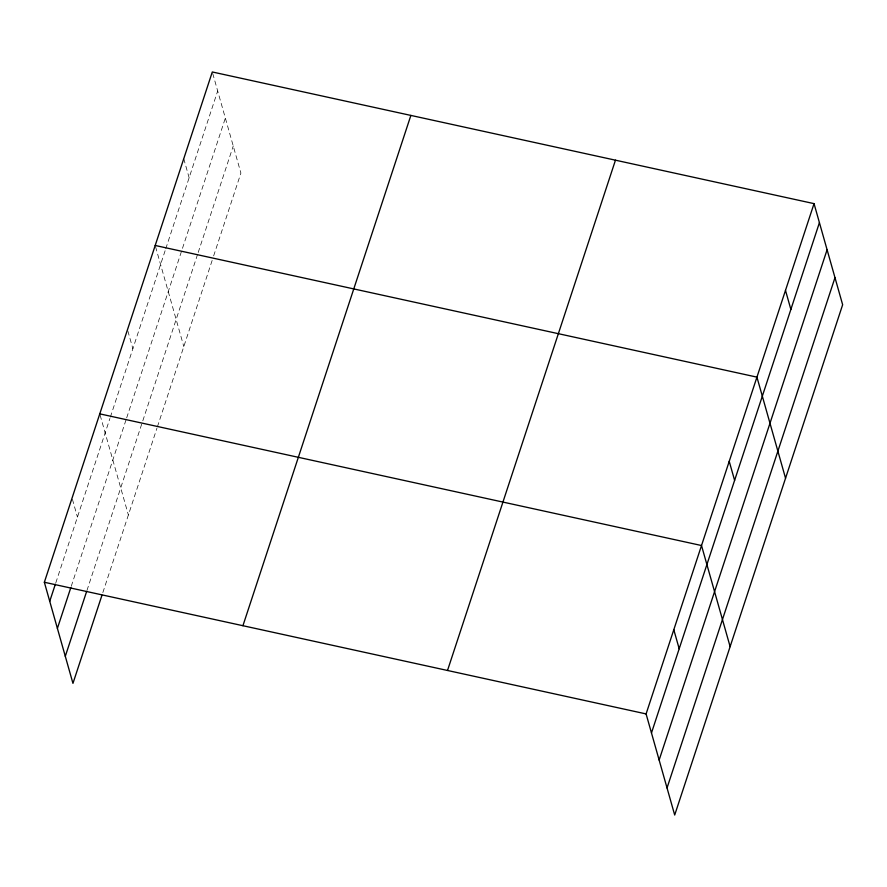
<?xml version="1.0" encoding="UTF-8"?>
<svg xmlns="http://www.w3.org/2000/svg" width="887" height="887" viewBox="0 0 887 887"><rect width="100%" height="100%" fill="white"/><g stroke="black" fill="none" stroke-linecap="round" stroke-linejoin="round"><path stroke-width="0.67" stroke-dasharray="4.43 3.33" d="M55.792 582.87L109.921 418.42M110.354 417.112L165.337 250.045M165.769 248.726L217.681 91.006M71.259 586.274L126.242 419.196M126.675 417.877L225.353 118.093M86.948 590.498L142.363 422.101M142.807 420.793L197.768 253.771M198.2 252.462L233.248 145.989M102.837 592.594L156.966 428.144M157.398 426.824L212.359 259.824M213.656 255.877L240.909 173.076L212.303 71.969M183.753 158.718L189.131 177.755M155.558 246.741L183.809 346.573M127.839 330.94L132.873 348.702M100.131 415.138L128.382 514.97M72.424 499.326L77.446 517.099"/><path stroke-width="1.33" d="M101.972 595.221L72.956 683.367L44.35 582.26L212.303 71.969L814.044 203.633L842.65 304.74L674.697 815.031L646.091 713.924L814.044 203.633M49.739 601.286L55.36 584.189M57.4 628.373L70.827 587.593M65.294 656.28L86.516 591.817M242.927 625.712L410.869 115.421M447.514 670.472L615.467 160.192M651.479 732.95L819.422 222.67M659.141 760.037L827.094 249.757M667.035 787.944L834.989 277.653M155.192 245.466L756.933 377.13L785.549 478.237M99.776 413.863L701.517 545.527L730.123 646.634M44.35 582.26L646.091 713.924M785.494 290.382L790.871 309.419M729.225 461.329L734.613 480.366M673.798 629.726L679.187 648.763"/></g></svg>
